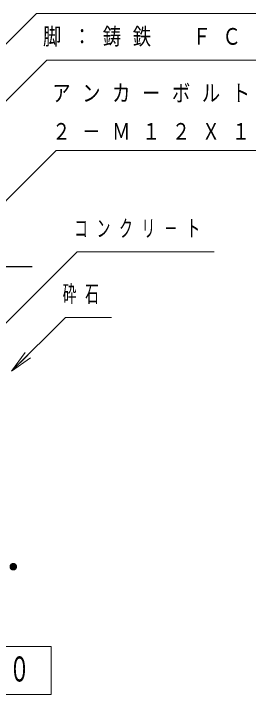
# Model space of a CAD drawing. Units: millimetres on the paper, scale 1:20. Extents: x -365 to 10, y -38 to 257.
# Drawn here: x -77.4 to -46.5, y 57.6 to 147.2 of the extents above; entities that cross this region are included whole.
import ezdxf

# ---------------------------------------------------------------- set-up
doc = ezdxf.new("R2010")
doc.units = ezdxf.units.MM
doc.layers.add('LY_1', color=7, linetype='Continuous', lineweight=25)
doc.styles.add('ＭＳ ゴシック', font='')
doc.styles.get('ＭＳ ゴシック').set_extended_font_data('MS Gothic')

# ---------------------------------------------------------------- blocks, each defined once
blk = doc.blocks.new('filled_dot')
at = {"color": 0, "linetype": 'Continuous', "lineweight": -2, "const_width": 1.25}
blk.add_lwpolyline([(-0.625, 0, 1), (0.625, 0, 1)], format="xyb", close=True, dxfattribs=at)

msp = doc.modelspace()

# ---------------------------------------------------------------- linework, layer by layer
at = {"layer": 'LY_1', "color": 4}
msp.add_line((-74.906, 113.853), (-79.906, 113.853), dxfattribs=at)
at = {"layer": 'LY_1', "lineweight": 13}
for p, q in [((-77.629, 100.109), (-75.862, 102.584)), ((-77.629, 100.109), (-75.508, 102.231)), ((-75.155, 101.877), (-77.629, 100.109)), ((-72.403, 63.864), (-118.903, 63.864)), ((-72.403, 57.564), (-72.403, 63.864)), ((-118.903, 57.564), (-72.403, 57.564))]:
    msp.add_line(p, q, dxfattribs=at)
for points in [[(-88.501, 133.035), (-74.358, 147.177), (-35.332, 147.177)], [(-87.137, 126.912), (-72.995, 141.054), (-39.962, 141.054)], [(-85.04, 115.878), (-71.762, 129.156), (-41.731, 129.156)], [(-80.002, 104.854), (-69.015, 115.84), (-50.97, 115.84)], [(-77.629, 100.109), (-70.558, 107.18), (-64.487, 107.18)]]:
    msp.add_lwpolyline(points, dxfattribs=at)

# ---------------------------------------------------------------- block references
at = {"layer": 'LY_1', "lineweight": 13, "xscale": 0.4, "yscale": 0.4, "rotation": 180}
msp.add_blockref('filled_dot', (-77.406, 74.372), dxfattribs=at)

# ---------------------------------------------------------------- texts
at = {"layer": 'LY_1', "style": 'ＭＳ ゴシック'}
for s, insert, char_height, attachment_point in [('\\T1.64;\\W0.8;脚：鋳鉄\u3000ＦＣ\u3000２００', (-73.49, 144.054), 2.199, 4), ('\\T1.64;\\W0.8;アンカーボルト', (-72.276, 136.656), 2.199, 4), ('\\T1.64;\\W0.8;２－Ｍ１２Ｘ１５０Ｌ', (-72.276, 131.656), 2.199, 4), ('\\T1.64;\\W0.6;コンクリ－ト', (-69.387, 118.84), 2.199, 4), ('\\T1.64;\\W0.6;砕石', (-70.904, 110.18), 2.199, 4), ('\\T1.64;\\W0.6;側面図\u3000Ｓ＝１／２０', (-95.653, 60.714), 3.299, 5)]:
    msp.add_mtext(s, dxfattribs=dict(at, insert=insert, char_height=char_height, attachment_point=attachment_point))

doc.saveas('drawing.dxf')
